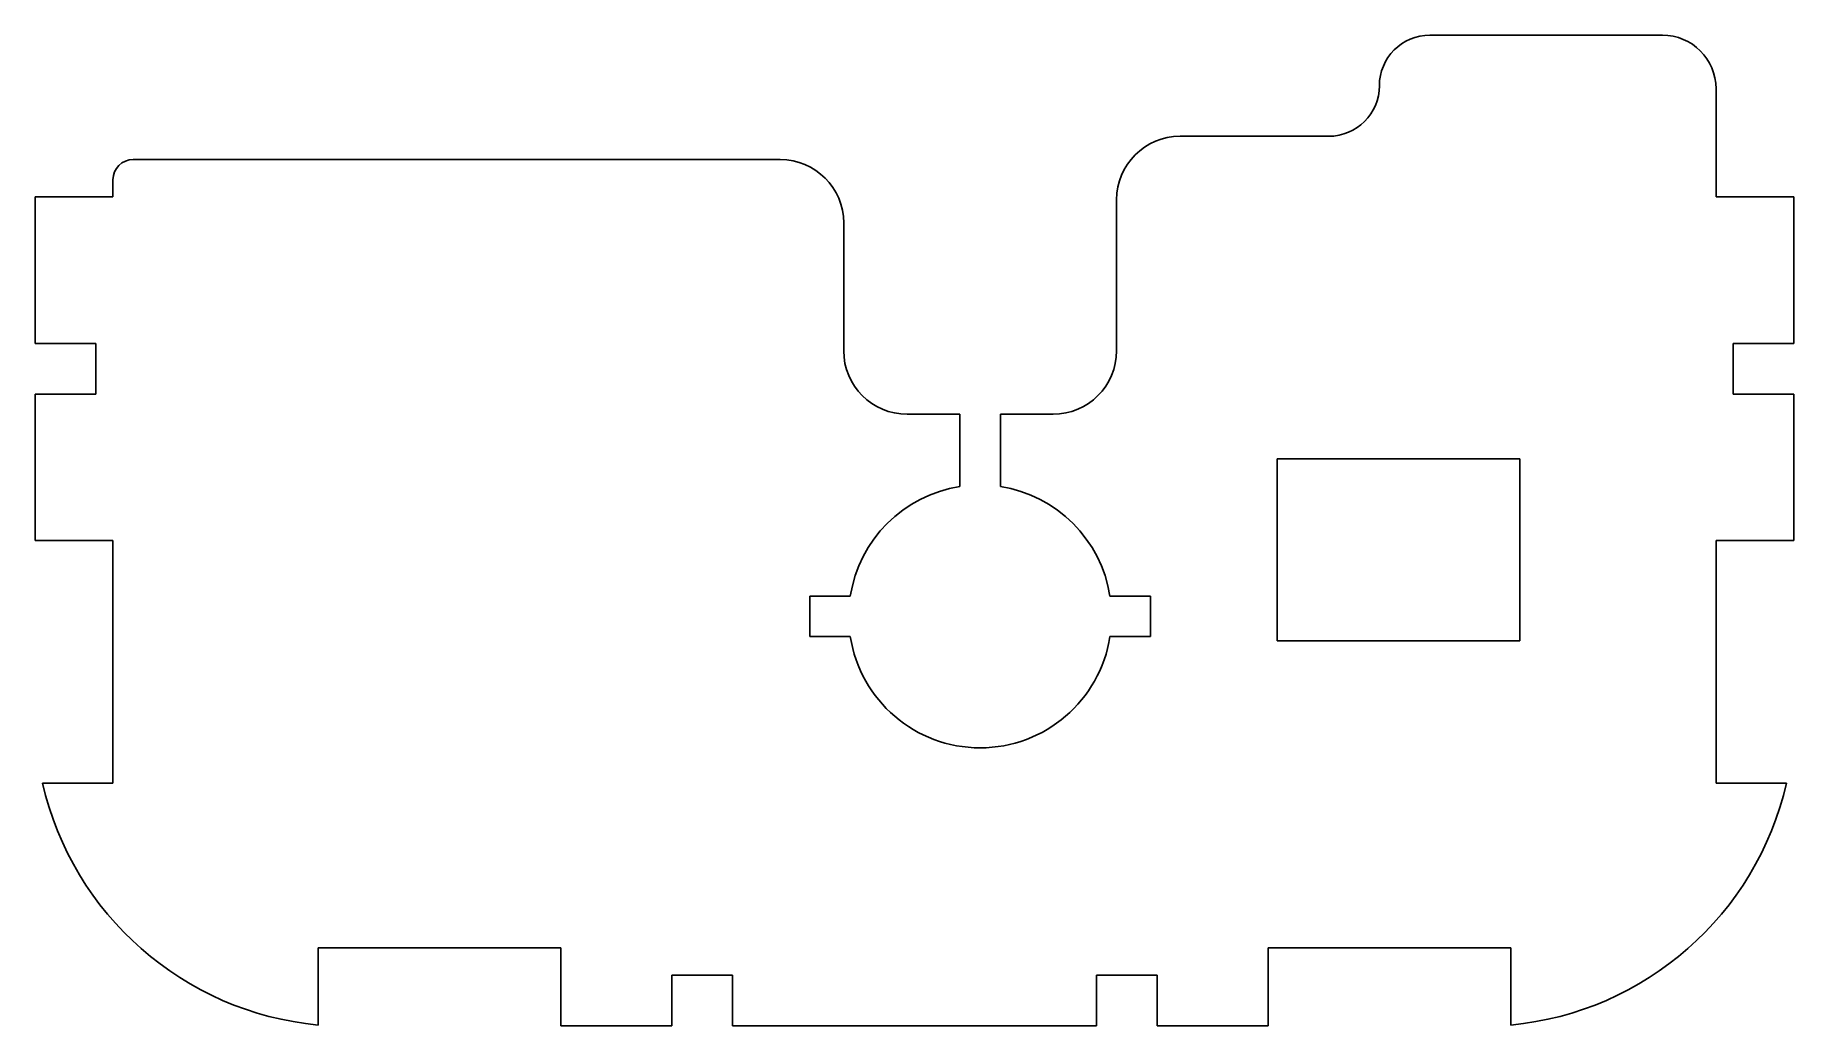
# Model space of a CAD drawing. Extents: x -46.7 to 40.3, y -20.2 to 28.8.
import ezdxf

# ---------------------------------------------------------------- set-up
doc = ezdxf.new("R2010")
doc.units = 0
doc.layers.add('Solid', color=7, linetype='CONTINUOUS')

msp = doc.modelspace()

# ---------------------------------------------------------------- linework, layer by layer
at = {"layer": 'Solid'}
for p, q in [((22.25, 28.75, 91.625), (22.25, 28.75, 93.125)), ((22.25, 28.75, 91.625), (33.7531, 28.75, 91.625)), ((22.25, 28.75, 91.625), (22.25, 28.75, 93.125)), ((33.7531, 28.75, 93.125), (22.25, 28.75, 93.125)), ((33.7531, 28.75, 93.125), (22.25, 28.75, 93.125)), ((22.25, 28.75, 91.625), (33.7531, 28.75, 91.625)), ((33.7531, 28.75, 91.625), (33.7531, 28.75, 93.125)), ((33.7531, 28.75, 91.625), (33.7531, 28.75, 93.125)), ((19.75, 26.25, 91.625), (19.75, 26.25, 93.125)), ((19.75, 26.25, 91.625), (19.75, 26.25, 93.125)), ((36.4031, 26.1, 91.625), (36.4031, 26.1, 93.125)), ((36.4031, 20.75, 91.625), (36.4031, 26.1, 91.625)), ((36.4031, 26.1, 91.625), (36.4031, 26.1, 93.125)), ((36.4031, 20.75, 93.125), (36.4031, 26.1, 93.125)), ((36.4031, 20.75, 93.125), (36.4031, 26.1, 93.125)), ((36.4031, 20.75, 91.625), (36.4031, 26.1, 91.625)), ((9.89, 23.75, 91.625), (9.89, 23.75, 93.125)), ((17.25, 23.75, 91.625), (9.89, 23.75, 91.625)), ((9.89, 23.75, 91.625), (9.89, 23.75, 93.125)), ((17.25, 23.75, 93.125), (9.89, 23.75, 93.125)), ((17.25, 23.75, 93.125), (9.89, 23.75, 93.125)), ((17.25, 23.75, 91.625), (9.89, 23.75, 91.625)), ((17.25, 23.75, 91.625), (17.25, 23.75, 93.125)), ((17.25, 23.75, 91.625), (17.25, 23.75, 93.125)), ((-41.8969, 22.6, 91.625), (-41.8969, 22.6, 93.125)), ((-9.89, 22.6, 91.625), (-41.8969, 22.6, 91.625)), ((-41.8969, 22.6, 91.625), (-41.8969, 22.6, 93.125)), ((-9.89, 22.6, 93.125), (-41.8969, 22.6, 93.125)), ((-9.89, 22.6, 93.125), (-41.8969, 22.6, 93.125)), ((-9.89, 22.6, 91.625), (-41.8969, 22.6, 91.625)), ((-9.89, 22.6, 91.625), (-9.89, 22.6, 93.125)), ((-9.89, 22.6, 91.625), (-9.89, 22.6, 93.125)), ((-42.8969, 20.75, 91.625), (-42.8969, 21.6, 91.625)), ((-42.8969, 21.6, 93.125), (-42.8969, 20.75, 93.125)), ((-42.8969, 21.6, 91.625), (-42.8969, 21.6, 93.125)), ((-42.8969, 21.6, 91.625), (-42.8969, 21.6, 93.125)), ((-42.8969, 21.6, 93.125), (-42.8969, 20.75, 93.125)), ((-42.8969, 20.75, 91.625), (-42.8969, 21.6, 91.625)), ((-46.7469, 13.5, 91.625), (-46.7469, 20.75, 91.625)), ((-46.7469, 20.75, 93.125), (-46.7469, 13.5, 93.125)), ((-46.7469, 20.75, 91.625), (-46.7469, 20.75, 93.125)), ((-42.8969, 20.75, 91.625), (-46.7469, 20.75, 91.625)), ((-46.7469, 20.75, 91.625), (-46.7469, 20.75, 93.125)), ((-42.8969, 20.75, 93.125), (-46.7469, 20.75, 93.125)), ((-42.8969, 20.75, 93.125), (-46.7469, 20.75, 93.125)), ((-46.7469, 20.75, 93.125), (-46.7469, 13.5, 93.125)), ((-46.7469, 13.5, 91.625), (-46.7469, 20.75, 91.625)), ((-42.8969, 20.75, 91.625), (-46.7469, 20.75, 91.625)), ((-42.8969, 20.75, 91.625), (-42.8969, 20.75, 93.125)), ((-42.8969, 20.75, 91.625), (-42.8969, 20.75, 93.125)), ((6.75, 20.61, 91.625), (6.75, 13.14, 91.625)), ((6.75, 20.61, 93.125), (6.75, 13.14, 93.125)), ((6.75, 20.61, 91.625), (6.75, 20.61, 93.125)), ((6.75, 20.61, 91.625), (6.75, 20.61, 93.125)), ((6.75, 20.61, 93.125), (6.75, 13.14, 93.125)), ((6.75, 20.61, 91.625), (6.75, 13.14, 91.625)), ((36.4031, 20.75, 91.625), (36.4031, 20.75, 93.125)), ((40.2531, 20.75, 91.625), (36.4031, 20.75, 91.625)), ((36.4031, 20.75, 91.625), (36.4031, 20.75, 93.125)), ((40.2531, 20.75, 93.125), (36.4031, 20.75, 93.125)), ((40.2531, 20.75, 93.125), (36.4031, 20.75, 93.125)), ((40.2531, 20.75, 91.625), (36.4031, 20.75, 91.625)), ((40.2531, 20.75, 91.625), (40.2531, 20.75, 93.125)), ((40.2531, 13.5, 91.625), (40.2531, 20.75, 91.625)), ((40.2531, 20.75, 91.625), (40.2531, 20.75, 93.125)), ((40.2531, 13.5, 93.125), (40.2531, 20.75, 93.125)), ((40.2531, 13.5, 93.125), (40.2531, 20.75, 93.125)), ((40.2531, 13.5, 91.625), (40.2531, 20.75, 91.625)), ((-6.75, 19.46, 91.625), (-6.75, 19.46, 93.125)), ((-6.75, 13.14, 91.625), (-6.75, 19.46, 91.625)), ((-6.75, 19.46, 91.625), (-6.75, 19.46, 93.125)), ((-6.75, 13.14, 93.125), (-6.75, 19.46, 93.125)), ((-6.75, 13.14, 93.125), (-6.75, 19.46, 93.125)), ((-6.75, 13.14, 91.625), (-6.75, 19.46, 91.625)), ((-46.7469, 13.5, 91.625), (-43.7469, 13.5, 91.625)), ((-46.7469, 13.5, 93.125), (-43.7469, 13.5, 93.125)), ((-46.7469, 13.5, 91.625), (-46.7469, 13.5, 93.125)), ((-46.7469, 13.5, 91.625), (-46.7469, 13.5, 93.125)), ((-46.7469, 13.5, 93.125), (-43.7469, 13.5, 93.125)), ((-46.7469, 13.5, 91.625), (-43.7469, 13.5, 91.625)), ((-43.7469, 13.5, 91.625), (-43.7469, 11, 91.625)), ((-43.7469, 13.5, 93.125), (-43.7469, 11, 93.125)), ((-43.7469, 13.5, 91.625), (-43.7469, 13.5, 93.125)), ((-43.7469, 13.5, 91.625), (-43.7469, 13.5, 93.125)), ((-43.7469, 13.5, 93.125), (-43.7469, 11, 93.125)), ((-43.7469, 13.5, 91.625), (-43.7469, 11, 91.625)), ((-6.75, 13.14, 91.625), (-6.75, 13.14, 93.125)), ((-6.75, 13.14, 91.625), (-6.75, 13.14, 93.125)), ((6.75, 13.14, 91.625), (6.75, 13.14, 93.125)), ((6.75, 13.14, 91.625), (6.75, 13.14, 93.125)), ((40.2531, 13.5, 91.625), (37.2531, 13.5, 91.625)), ((37.2531, 13.5, 93.125), (40.2531, 13.5, 93.125)), ((37.2531, 13.5, 91.625), (37.2531, 13.5, 93.125)), ((37.2531, 13.5, 91.625), (37.2531, 11, 91.625)), ((37.2531, 13.5, 91.625), (37.2531, 13.5, 93.125)), ((37.2531, 11, 93.125), (37.2531, 13.5, 93.125)), ((37.2531, 11, 93.125), (37.2531, 13.5, 93.125)), ((37.2531, 13.5, 93.125), (40.2531, 13.5, 93.125)), ((40.2531, 13.5, 91.625), (37.2531, 13.5, 91.625)), ((37.2531, 13.5, 91.625), (37.2531, 11, 91.625)), ((40.2531, 13.5, 91.625), (40.2531, 13.5, 93.125)), ((40.2531, 13.5, 91.625), (40.2531, 13.5, 93.125)), ((-46.7469, 11, 91.625), (-46.7469, 3.75, 91.625)), ((-46.7469, 11, 93.125), (-46.7469, 3.75, 93.125)), ((-46.7469, 11, 91.625), (-46.7469, 11, 93.125)), ((-43.7469, 11, 91.625), (-46.7469, 11, 91.625)), ((-46.7469, 11, 91.625), (-46.7469, 11, 93.125)), ((-43.7469, 11, 93.125), (-46.7469, 11, 93.125)), ((-43.7469, 11, 93.125), (-46.7469, 11, 93.125)), ((-46.7469, 11, 93.125), (-46.7469, 3.75, 93.125)), ((-46.7469, 11, 91.625), (-46.7469, 3.75, 91.625)), ((-43.7469, 11, 91.625), (-46.7469, 11, 91.625)), ((-43.7469, 11, 91.625), (-43.7469, 11, 93.125)), ((-43.7469, 11, 91.625), (-43.7469, 11, 93.125)), ((37.2531, 11, 91.625), (37.2531, 11, 93.125)), ((37.2531, 11, 91.625), (40.2531, 11, 91.625)), ((37.2531, 11, 91.625), (37.2531, 11, 93.125)), ((40.2531, 11, 93.125), (37.2531, 11, 93.125)), ((40.2531, 11, 93.125), (37.2531, 11, 93.125)), ((37.2531, 11, 91.625), (40.2531, 11, 91.625)), ((40.2531, 11, 91.625), (40.2531, 11, 93.125)), ((40.2531, 3.75, 91.625), (40.2531, 11, 91.625)), ((40.2531, 11, 91.625), (40.2531, 11, 93.125)), ((40.2531, 3.75, 93.125), (40.2531, 11, 93.125)), ((40.2531, 3.75, 93.125), (40.2531, 11, 93.125)), ((40.2531, 3.75, 91.625), (40.2531, 11, 91.625)), ((-3.61, 10, 91.625), (-3.61, 10, 93.125)), ((-1, 10, 91.625), (-3.61, 10, 91.625)), ((-3.61, 10, 91.625), (-3.61, 10, 93.125)), ((-1, 10, 93.125), (-3.61, 10, 93.125)), ((-1, 10, 93.125), (-3.61, 10, 93.125)), ((-1, 10, 91.625), (-3.61, 10, 91.625)), ((-1, 10, 91.625), (-1, 10, 93.125)), ((-1, 6.42262, 91.625), (-1, 10, 91.625)), ((-1, 10, 91.625), (-1, 10, 93.125)), ((-1, 6.42262, 93.125), (-1, 10, 93.125)), ((-1, 6.42262, 93.125), (-1, 10, 93.125)), ((-1, 6.42262, 91.625), (-1, 10, 91.625)), ((1, 10, 91.625), (1, 6.42262, 91.625)), ((1, 10, 93.125), (1, 6.42262, 93.125)), ((1, 10, 91.625), (1, 10, 93.125)), ((3.61, 10, 91.625), (1, 10, 91.625)), ((1, 10, 91.625), (1, 10, 93.125)), ((3.61, 10, 93.125), (1, 10, 93.125)), ((3.61, 10, 93.125), (1, 10, 93.125)), ((1, 10, 93.125), (1, 6.42262, 93.125)), ((3.61, 10, 91.625), (1, 10, 91.625)), ((1, 10, 91.625), (1, 6.42262, 91.625)), ((3.61, 10, 91.625), (3.61, 10, 93.125)), ((3.61, 10, 91.625), (3.61, 10, 93.125)), ((14.7, 7.8, 91.625), (14.7, -1.2, 91.625)), ((14.7, 7.8, 91.625), (14.7, 7.8, 93.125)), ((14.7, -1.2, 93.125), (14.7, 7.8, 93.125)), ((26.7, 7.8, 91.625), (14.7, 7.8, 91.625)), ((14.7, 7.8, 93.125), (26.7, 7.8, 93.125)), ((14.7, 7.8, 91.625), (14.7, 7.8, 93.125)), ((14.7, 7.8, 93.125), (26.7, 7.8, 93.125)), ((14.7, -1.2, 93.125), (14.7, 7.8, 93.125)), ((26.7, 7.8, 91.625), (14.7, 7.8, 91.625)), ((14.7, 7.8, 91.625), (14.7, -1.2, 91.625)), ((26.7, -1.2, 91.625), (26.7, 7.8, 91.625)), ((26.7, 7.8, 93.125), (26.7, -1.2, 93.125)), ((26.7, 7.8, 91.625), (26.7, 7.8, 93.125)), ((26.7, 7.8, 91.625), (26.7, 7.8, 93.125)), ((26.7, 7.8, 93.125), (26.7, -1.2, 93.125)), ((26.7, -1.2, 91.625), (26.7, 7.8, 91.625)), ((-1, 6.42262, 91.625), (-1, 6.42262, 93.125)), ((-1, 6.42262, 91.625), (-1, 6.42262, 93.125)), ((1, 6.42262, 91.625), (1, 6.42262, 93.125)), ((1, 6.42262, 91.625), (1, 6.42262, 93.125)), ((-42.8969, 3.75, 91.625), (-46.7469, 3.75, 91.625)), ((-46.7469, 3.75, 93.125), (-42.8969, 3.75, 93.125)), ((-46.7469, 3.75, 91.625), (-46.7469, 3.75, 93.125)), ((-46.7469, 3.75, 91.625), (-46.7469, 3.75, 93.125)), ((-46.7469, 3.75, 93.125), (-42.8969, 3.75, 93.125)), ((-42.8969, 3.75, 91.625), (-46.7469, 3.75, 91.625)), ((-42.8969, -8.25, 91.625), (-42.8969, 3.75, 91.625)), ((-42.8969, 3.75, 93.125), (-42.8969, -8.25, 93.125)), ((-42.8969, 3.75, 91.625), (-42.8969, 3.75, 93.125)), ((-42.8969, 3.75, 91.625), (-42.8969, 3.75, 93.125)), ((-42.8969, 3.75, 93.125), (-42.8969, -8.25, 93.125)), ((-42.8969, -8.25, 91.625), (-42.8969, 3.75, 91.625)), ((40.2531, 3.75, 91.625), (36.4031, 3.75, 91.625)), ((36.4031, 3.75, 93.125), (40.2531, 3.75, 93.125)), ((36.4031, 3.75, 91.625), (36.4031, 3.75, 93.125)), ((36.4031, 3.75, 91.625), (36.4031, -8.25, 91.625)), ((36.4031, 3.75, 91.625), (36.4031, 3.75, 93.125)), ((36.4031, -8.25, 93.125), (36.4031, 3.75, 93.125)), ((36.4031, -8.25, 93.125), (36.4031, 3.75, 93.125)), ((36.4031, 3.75, 93.125), (40.2531, 3.75, 93.125)), ((40.2531, 3.75, 91.625), (36.4031, 3.75, 91.625)), ((36.4031, 3.75, 91.625), (36.4031, -8.25, 91.625)), ((40.2531, 3.75, 91.625), (40.2531, 3.75, 93.125)), ((40.2531, 3.75, 91.625), (40.2531, 3.75, 93.125)), ((-8.42262, 1, 91.625), (-6.42262, 1, 91.625)), ((-8.42262, 1, 93.125), (-6.42262, 1, 93.125)), ((-8.42262, 1, 91.625), (-8.42262, 1, 93.125)), ((-8.42262, -1, 91.625), (-8.42262, 1, 91.625)), ((-8.42262, 1, 91.625), (-8.42262, 1, 93.125)), ((-8.42262, -1, 93.125), (-8.42262, 1, 93.125)), ((-8.42262, -1, 93.125), (-8.42262, 1, 93.125)), ((-8.42262, 1, 93.125), (-6.42262, 1, 93.125)), ((-8.42262, 1, 91.625), (-6.42262, 1, 91.625)), ((-8.42262, -1, 91.625), (-8.42262, 1, 91.625)), ((-6.42262, 1, 91.625), (-6.42262, 1, 93.125)), ((-6.42262, 1, 91.625), (-6.42262, 1, 93.125)), ((8.42262, 1, 91.625), (6.42262, 1, 91.625)), ((6.42262, 1, 93.125), (8.42262, 1, 93.125)), ((6.42262, 1, 91.625), (6.42262, 1, 93.125)), ((6.42262, 1, 91.625), (6.42262, 1, 93.125)), ((6.42262, 1, 93.125), (8.42262, 1, 93.125)), ((8.42262, 1, 91.625), (6.42262, 1, 91.625)), ((8.42262, -1, 91.625), (8.42262, 1, 91.625)), ((8.42262, 1, 93.125), (8.42262, -1, 93.125)), ((8.42262, 1, 91.625), (8.42262, 1, 93.125)), ((8.42262, 1, 91.625), (8.42262, 1, 93.125)), ((8.42262, 1, 93.125), (8.42262, -1, 93.125)), ((8.42262, -1, 91.625), (8.42262, 1, 91.625)), ((-8.42262, -1, 91.625), (-8.42262, -1, 93.125)), ((-6.42262, -1, 91.625), (-8.42262, -1, 91.625)), ((-8.42262, -1, 91.625), (-8.42262, -1, 93.125)), ((-6.42262, -1, 93.125), (-8.42262, -1, 93.125)), ((-6.42262, -1, 93.125), (-8.42262, -1, 93.125)), ((-6.42262, -1, 91.625), (-8.42262, -1, 91.625)), ((-6.42262, -1, 91.625), (-6.42262, -1, 93.125)), ((-6.42262, -1, 91.625), (-6.42262, -1, 93.125)), ((6.42262, -1, 91.625), (6.42262, -1, 93.125)), ((6.42262, -1, 91.625), (8.42262, -1, 91.625)), ((6.42262, -1, 91.625), (6.42262, -1, 93.125)), ((8.42262, -1, 93.125), (6.42262, -1, 93.125)), ((8.42262, -1, 93.125), (6.42262, -1, 93.125)), ((6.42262, -1, 91.625), (8.42262, -1, 91.625)), ((8.42262, -1, 91.625), (8.42262, -1, 93.125)), ((8.42262, -1, 91.625), (8.42262, -1, 93.125)), ((14.7, -1.2, 91.625), (14.7, -1.2, 93.125)), ((14.7, -1.2, 91.625), (26.7, -1.2, 91.625)), ((14.7, -1.2, 91.625), (14.7, -1.2, 93.125)), ((26.7, -1.2, 93.125), (14.7, -1.2, 93.125)), ((26.7, -1.2, 93.125), (14.7, -1.2, 93.125)), ((14.7, -1.2, 91.625), (26.7, -1.2, 91.625)), ((26.7, -1.2, 91.625), (26.7, -1.2, 93.125)), ((26.7, -1.2, 91.625), (26.7, -1.2, 93.125)), ((-46.3839, -8.25, 91.625), (-46.3839, -8.25, 93.125)), ((-46.3839, -8.25, 91.625), (-42.8969, -8.25, 91.625)), ((-46.3839, -8.25, 91.625), (-46.3839, -8.25, 93.125)), ((-42.8969, -8.25, 93.125), (-46.3839, -8.25, 93.125)), ((-42.8969, -8.25, 93.125), (-46.3839, -8.25, 93.125)), ((-46.3839, -8.25, 91.625), (-42.8969, -8.25, 91.625)), ((-42.8969, -8.25, 91.625), (-42.8969, -8.25, 93.125)), ((-42.8969, -8.25, 91.625), (-42.8969, -8.25, 93.125)), ((36.4031, -8.25, 91.625), (36.4031, -8.25, 93.125)), ((39.8901, -8.25, 91.625), (36.4031, -8.25, 91.625)), ((36.4031, -8.25, 91.625), (36.4031, -8.25, 93.125)), ((39.8901, -8.25, 93.125), (36.4031, -8.25, 93.125)), ((39.8901, -8.25, 93.125), (36.4031, -8.25, 93.125)), ((39.8901, -8.25, 91.625), (36.4031, -8.25, 91.625)), ((39.8901, -8.25, 91.625), (39.8901, -8.25, 93.125)), ((39.8901, -8.25, 91.625), (39.8901, -8.25, 93.125)), ((-32.7469, -16.4, 91.625), (-20.7469, -16.4, 91.625)), ((-32.7469, -16.4, 93.125), (-20.7469, -16.4, 93.125)), ((-32.7469, -16.4, 91.625), (-32.7469, -16.4, 93.125)), ((-32.7469, -20.2105, 91.625), (-32.7469, -16.4, 91.625)), ((-32.7469, -16.4, 91.625), (-32.7469, -16.4, 93.125)), ((-32.7469, -20.2105, 93.125), (-32.7469, -16.4, 93.125)), ((-32.7469, -20.2105, 93.125), (-32.7469, -16.4, 93.125)), ((-32.7469, -16.4, 93.125), (-20.7469, -16.4, 93.125)), ((-32.7469, -16.4, 91.625), (-20.7469, -16.4, 91.625)), ((-32.7469, -20.2105, 91.625), (-32.7469, -16.4, 91.625)), ((-20.7469, -16.4, 91.625), (-20.7469, -20.25, 91.625)), ((-20.7469, -16.4, 93.125), (-20.7469, -20.25, 93.125)), ((-20.7469, -16.4, 91.625), (-20.7469, -16.4, 93.125)), ((-20.7469, -16.4, 91.625), (-20.7469, -16.4, 93.125)), ((-20.7469, -16.4, 93.125), (-20.7469, -20.25, 93.125)), ((-20.7469, -16.4, 91.625), (-20.7469, -20.25, 91.625)), ((14.2531, -16.4, 91.625), (26.2531, -16.4, 91.625)), ((14.2531, -16.4, 93.125), (26.2531, -16.4, 93.125)), ((14.2531, -16.4, 91.625), (14.2531, -16.4, 93.125)), ((14.2531, -20.25, 91.625), (14.2531, -16.4, 91.625)), ((14.2531, -16.4, 91.625), (14.2531, -16.4, 93.125)), ((14.2531, -20.25, 93.125), (14.2531, -16.4, 93.125)), ((14.2531, -20.25, 93.125), (14.2531, -16.4, 93.125)), ((14.2531, -16.4, 93.125), (26.2531, -16.4, 93.125)), ((14.2531, -16.4, 91.625), (26.2531, -16.4, 91.625)), ((14.2531, -20.25, 91.625), (14.2531, -16.4, 91.625)), ((26.2531, -16.4, 91.625), (26.2531, -20.2105, 91.625)), ((26.2531, -16.4, 93.125), (26.2531, -20.2105, 93.125)), ((26.2531, -16.4, 91.625), (26.2531, -16.4, 93.125)), ((26.2531, -16.4, 91.625), (26.2531, -16.4, 93.125)), ((26.2531, -16.4, 93.125), (26.2531, -20.2105, 93.125)), ((26.2531, -16.4, 91.625), (26.2531, -20.2105, 91.625)), ((-12.2469, -17.75, 91.625), (-15.2469, -17.75, 91.625)), ((-15.2469, -17.75, 93.125), (-12.2469, -17.75, 93.125)), ((-15.2469, -17.75, 91.625), (-15.2469, -17.75, 93.125)), ((-15.2469, -17.75, 91.625), (-15.2469, -20.25, 91.625)), ((-15.2469, -17.75, 91.625), (-15.2469, -17.75, 93.125)), ((-15.2469, -20.25, 93.125), (-15.2469, -17.75, 93.125)), ((-15.2469, -20.25, 93.125), (-15.2469, -17.75, 93.125)), ((-15.2469, -17.75, 93.125), (-12.2469, -17.75, 93.125)), ((-12.2469, -17.75, 91.625), (-15.2469, -17.75, 91.625)), ((-15.2469, -17.75, 91.625), (-15.2469, -20.25, 91.625)), ((-12.2469, -20.25, 91.625), (-12.2469, -17.75, 91.625)), ((-12.2469, -17.75, 93.125), (-12.2469, -20.25, 93.125)), ((-12.2469, -17.75, 91.625), (-12.2469, -17.75, 93.125)), ((-12.2469, -17.75, 91.625), (-12.2469, -17.75, 93.125)), ((-12.2469, -17.75, 93.125), (-12.2469, -20.25, 93.125)), ((-12.2469, -20.25, 91.625), (-12.2469, -17.75, 91.625)), ((5.75311, -17.75, 91.625), (8.75311, -17.75, 91.625)), ((5.75311, -17.75, 93.125), (8.75311, -17.75, 93.125)), ((5.75311, -17.75, 91.625), (5.75311, -17.75, 93.125)), ((5.75311, -20.25, 91.625), (5.75311, -17.75, 91.625)), ((5.75311, -17.75, 91.625), (5.75311, -17.75, 93.125)), ((5.75311, -20.25, 93.125), (5.75311, -17.75, 93.125)), ((5.75311, -20.25, 93.125), (5.75311, -17.75, 93.125)), ((5.75311, -17.75, 93.125), (8.75311, -17.75, 93.125)), ((5.75311, -17.75, 91.625), (8.75311, -17.75, 91.625)), ((5.75311, -20.25, 91.625), (5.75311, -17.75, 91.625)), ((8.75311, -17.75, 91.625), (8.75311, -20.25, 91.625)), ((8.75311, -17.75, 93.125), (8.75311, -20.25, 93.125)), ((8.75311, -17.75, 91.625), (8.75311, -17.75, 93.125)), ((8.75311, -17.75, 91.625), (8.75311, -17.75, 93.125)), ((8.75311, -17.75, 93.125), (8.75311, -20.25, 93.125)), ((8.75311, -17.75, 91.625), (8.75311, -20.25, 91.625)), ((-32.7469, -20.2105, 91.625), (-32.7469, -20.2105, 93.125)), ((-32.7469, -20.2105, 91.625), (-32.7469, -20.2105, 93.125)), ((-15.2469, -20.25, 91.625), (-20.7469, -20.25, 91.625)), ((-20.7469, -20.25, 93.125), (-15.2469, -20.25, 93.125)), ((-20.7469, -20.25, 91.625), (-20.7469, -20.25, 93.125)), ((-20.7469, -20.25, 91.625), (-20.7469, -20.25, 93.125)), ((-20.7469, -20.25, 93.125), (-15.2469, -20.25, 93.125)), ((-15.2469, -20.25, 91.625), (-20.7469, -20.25, 91.625)), ((-15.2469, -20.25, 91.625), (-15.2469, -20.25, 93.125)), ((-15.2469, -20.25, 91.625), (-15.2469, -20.25, 93.125)), ((5.75311, -20.25, 91.625), (-12.2469, -20.25, 91.625)), ((-12.2469, -20.25, 93.125), (5.75311, -20.25, 93.125)), ((-12.2469, -20.25, 91.625), (-12.2469, -20.25, 93.125)), ((-12.2469, -20.25, 91.625), (-12.2469, -20.25, 93.125)), ((-12.2469, -20.25, 93.125), (5.75311, -20.25, 93.125)), ((5.75311, -20.25, 91.625), (-12.2469, -20.25, 91.625)), ((5.75311, -20.25, 91.625), (5.75311, -20.25, 93.125)), ((5.75311, -20.25, 91.625), (5.75311, -20.25, 93.125)), ((14.2531, -20.25, 91.625), (8.75311, -20.25, 91.625)), ((8.75311, -20.25, 93.125), (14.2531, -20.25, 93.125)), ((8.75311, -20.25, 91.625), (8.75311, -20.25, 93.125)), ((8.75311, -20.25, 91.625), (8.75311, -20.25, 93.125)), ((8.75311, -20.25, 93.125), (14.2531, -20.25, 93.125)), ((14.2531, -20.25, 91.625), (8.75311, -20.25, 91.625)), ((14.2531, -20.25, 91.625), (14.2531, -20.25, 93.125)), ((14.2531, -20.25, 91.625), (14.2531, -20.25, 93.125)), ((26.2531, -20.2105, 91.625), (26.2531, -20.2105, 93.125)), ((26.2531, -20.2105, 91.625), (26.2531, -20.2105, 93.125))]:
    msp.add_line(p, q, dxfattribs=at)
for centre, radius, start, end in [((22.25, 26.25, 91.625), 2.5, 90, 180), ((22.25, 26.25, 93.125), 2.5, 90, 180), ((22.25, 26.25, 93.125), 2.5, 90, 180), ((22.25, 26.25, 91.625), 2.5, 90, 180), ((33.7531, 26.1, 91.625), 2.65, 0, 90), ((33.7531, 26.1, 93.125), 2.65, 0, 90), ((33.7531, 26.1, 93.125), 2.65, 0, 90), ((33.7531, 26.1, 91.625), 2.65, 0, 90), ((17.25, 26.25, 93.125), 2.5, -90, 0), ((17.25, 26.25, 91.625), 2.5, -90, 0), ((17.25, 26.25, 93.125), 2.5, -90, 0), ((17.25, 26.25, 91.625), 2.5, -90, 0), ((9.89, 20.61, 91.625), 3.14, 90, 180), ((9.89, 20.61, 93.125), 3.14, 90, 180), ((9.89, 20.61, 93.125), 3.14, 90, 180), ((9.89, 20.61, 91.625), 3.14, 90, 180), ((-41.8969, 21.6, 91.625), 1, 90, 180), ((-41.8969, 21.6, 93.125), 1, 90, 180), ((-41.8969, 21.6, 93.125), 1, 90, 180), ((-41.8969, 21.6, 91.625), 1, 90, 180), ((-9.89, 19.46, 91.625), 3.14, 0, 90), ((-9.89, 19.46, 93.125), 3.14, 0, 90), ((-9.89, 19.46, 93.125), 3.14, 0, 90), ((-9.89, 19.46, 91.625), 3.14, 0, 90), ((-3.61, 13.14, 93.125), 3.14, 180, -90), ((-3.61, 13.14, 91.625), 3.14, 180, -90), ((-3.61, 13.14, 93.125), 3.14, 180, -90), ((-3.61, 13.14, 91.625), 3.14, 180, -90), ((3.61, 13.14, 93.125), 3.14, -90, 0), ((3.61, 13.14, 91.625), 3.14, -90, 0), ((3.61, 13.14, 93.125), 3.14, -90, 0), ((3.61, 13.14, 91.625), 3.14, -90, 0), ((0, 0, 93.125), 6.5, 98.8499, 171.15), ((0, 0, 91.625), 6.5, 98.8499, 171.15), ((0, 0, 93.125), 6.5, 98.8499, 171.15), ((0, 0, 91.625), 6.5, 98.8499, 171.15), ((0, 0, 93.125), 6.5, 8.84988, 81.1501), ((0, 0, 91.625), 6.5, 8.84988, 81.1501), ((0, 0, 93.125), 6.5, 8.84988, 81.1501), ((0, 0, 91.625), 6.5, 8.84988, 81.1501), ((0, 0, 93.125), 6.5, -171.15, -8.84988), ((0, 0, 91.625), 6.5, -171.15, -8.84988), ((0, 0, 93.125), 6.5, -171.15, -8.84988), ((0, 0, 91.625), 6.5, -171.15, -8.84988), ((-31.2772, -4.78036, 91.625), 15.5, -167.065, -95.4407), ((-31.2772, -4.78036, 93.125), 15.5, -167.065, -95.4407), ((-31.2772, -4.78036, 93.125), 15.5, -167.065, -95.4407), ((-31.2772, -4.78036, 91.625), 15.5, -167.065, -95.4407), ((24.7835, -4.78036, 91.625), 15.5, -84.5593, -12.9351), ((24.7835, -4.78036, 93.125), 15.5, -84.5593, -12.9351), ((24.7835, -4.78036, 93.125), 15.5, -84.5593, -12.9351), ((24.7835, -4.78036, 91.625), 15.5, -84.5593, -12.9351)]:
    msp.add_arc(centre, radius, start, end, dxfattribs=at)

doc.saveas('drawing.dxf')
